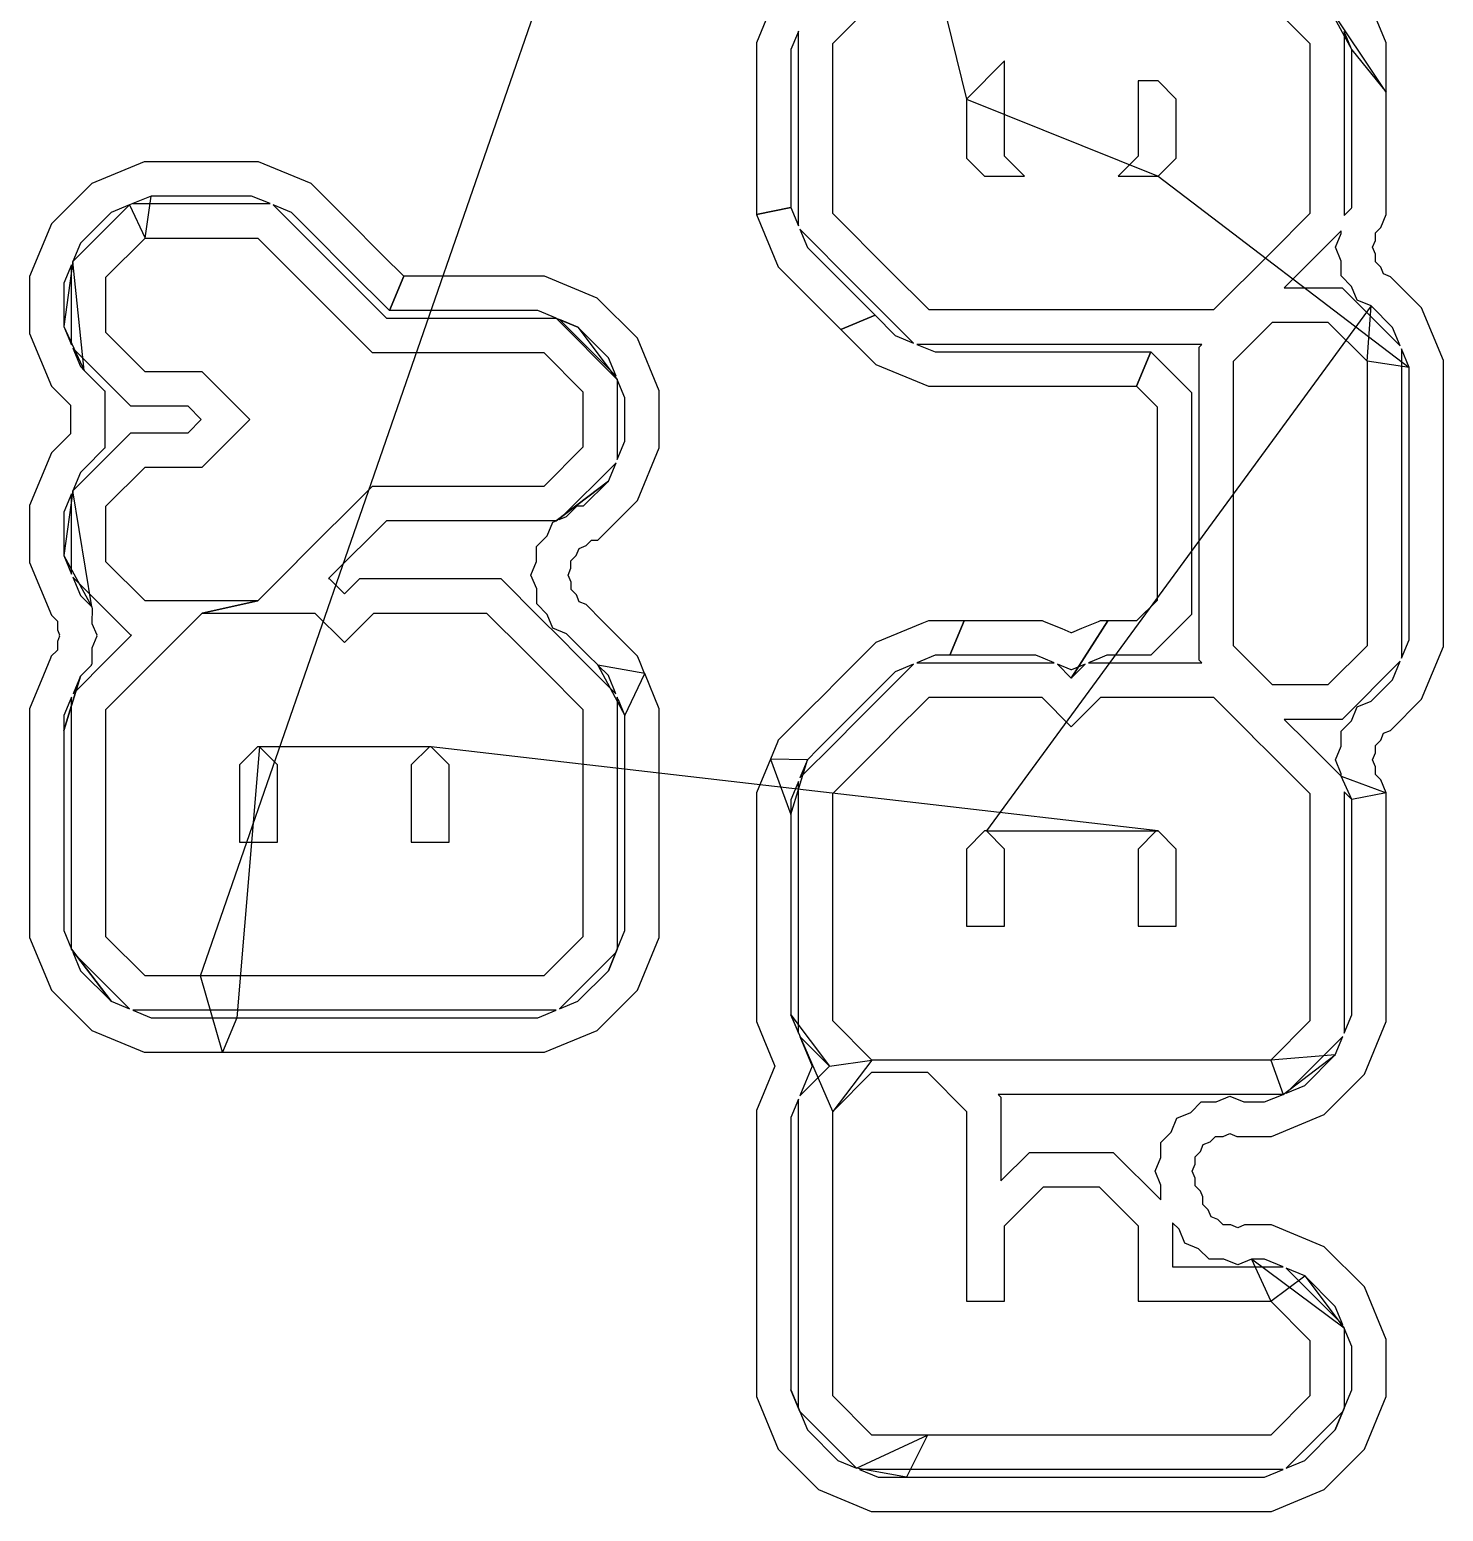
# Model space of a CAD drawing. Extents: x -122 to 0, y 0 to 97.
# Drawn here: x -13.82 to -7.65, y 51.55 to 58.02 of the extents above; entities that cross this region are included whole.
import ezdxf

# ---------------------------------------------------------------- set-up
doc = ezdxf.new("R2010")
doc.units = 0
doc.layers.add('milling', color=1, linetype='CONTINUOUS')
doc.layers.add('rapid_move', color=62, linetype='CONTINUOUS')

msp = doc.modelspace()

# ---------------------------------------------------------------- linework, layer by layer
at = {"layer": 'milling'}
for p, q in [((-10.552, 58.1938), (-10.6467, 57.9651)), ((-7.8963, 57.749), (-8.1657, 58.154)), ((-8.1657, 58.154), (-8.0463, 57.9352)), ((-10.3135, 57.9618), (-10.1425, 58.1328)), ((-8.4006, 58.1328), (-8.2296, 57.9618)), ((-7.8963, 57.9652), (-7.9572, 58.1121)), ((-10.6467, 57.9651), (-10.6467, 57.4323)), ((-10.4682, 58.0041), (-10.4967, 57.9354)), ((-10.4681, 58.0041), (-10.4682, 58.0041)), ((-10.4635, 58.0155), (-10.4681, 58.0041)), ((-10.4635, 57.5239), (-10.4635, 58.0155)), ((-10.3135, 57.4618), (-10.3135, 57.9618)), ((-8.2296, 57.9618), (-8.2296, 57.9617)), ((-8.2296, 57.9617), (-8.2296, 57.7197)), ((-8.0725, 57.9976), (-8.0796, 58.0151)), ((-8.0796, 58.0151), (-8.0796, 57.6575)), ((-8.0721, 57.9975), (-8.0725, 57.9976)), ((-8.0463, 57.9352), (-8.0721, 57.9975)), ((-7.8963, 57.749), (-7.8963, 57.9652)), ((-10.4967, 57.9354), (-10.4967, 57.3702)), ((-8.0463, 57.8111), (-8.0463, 57.9352)), ((-8.0463, 57.9352), (-7.8963, 57.749)), ((-9.5636, 57.8858), (-9.7294, 57.7198)), ((-9.5636, 57.4697), (-9.5636, 57.8858)), ((-8.8925, 57.7987), (-8.9795, 57.7987)), ((-8.9795, 57.7987), (-8.9795, 57.4697)), ((-8.8137, 57.7198), (-8.8925, 57.7987)), ((-8.0463, 57.2461), (-8.0463, 57.8111)), ((-8.0463, 57.8111), (-8.0463, 57.8111)), ((-9.7294, 57.7198), (-9.7294, 57.4618)), ((-8.8137, 57.4618), (-8.8137, 57.7198)), ((-8.2296, 57.7197), (-8.2296, 57.2197)), ((-7.8963, 57.2162), (-7.8963, 57.749)), ((-8.0796, 57.6575), (-8.0796, 57.2113)), ((-10.4635, 57.1659), (-10.4635, 57.5239)), ((-13.3208, 57.4462), (-13.5506, 57.3511)), ((-12.8221, 57.4462), (-13.3208, 57.4462)), ((-12.5923, 57.3511), (-12.8221, 57.4462)), ((-10.3135, 57.2197), (-10.3135, 57.4618)), ((-9.7294, 57.4618), (-9.6505, 57.3829)), ((-9.4767, 57.3829), (-9.5636, 57.4697)), ((-8.9795, 57.4697), (-9.0664, 57.3829)), ((-8.8926, 57.3829), (-8.8137, 57.4618)), ((-10.6467, 57.4323), (-10.6467, 57.2163)), ((-9.6505, 57.3829), (-9.4767, 57.3829)), ((-9.0664, 57.3829), (-8.8926, 57.3829)), ((-13.5506, 57.3511), (-13.7266, 57.1751)), ((-12.4396, 57.1983), (-12.5923, 57.3511)), ((-10.4967, 57.3702), (-10.4967, 57.2462)), ((-13.6326, 57.0099), (-13.3854, 57.2571)), ((-13.3854, 57.2571), (-13.4657, 57.2238)), ((-13.2909, 57.2962), (-13.3854, 57.2571)), ((-13.3854, 57.2571), (-13.3175, 57.113)), ((-13.2909, 57.2962), (-13.3713, 57.263)), ((-13.3713, 57.263), (-12.7716, 57.263)), ((-13.3175, 57.113), (-13.2909, 57.2962)), ((-12.852, 57.2962), (-13.2909, 57.2962)), ((-12.7716, 57.263), (-12.852, 57.2962)), ((-12.6772, 57.2238), (-12.7577, 57.2572)), ((-12.7577, 57.2572), (-12.5045, 57.0041)), ((-10.6467, 57.2163), (-10.4967, 57.2462)), ((-10.4967, 57.2462), (-10.6467, 57.2163)), ((-10.4967, 57.2462), (-10.4635, 57.1659)), ((-8.0472, 57.2437), (-8.0463, 57.2461)), ((-13.4657, 57.2238), (-13.5993, 57.0902)), ((-12.5896, 57.1362), (-12.6772, 57.2238)), ((-12.2767, 57.0354), (-12.4396, 57.1983)), ((-10.6467, 57.2163), (-10.6467, 57.2163)), ((-10.6467, 57.2163), (-10.5516, 56.9865)), ((-10.0636, 56.9698), (-10.3135, 57.2197)), ((-8.2296, 57.2197), (-8.4006, 57.0487)), ((-8.0796, 57.2113), (-8.0472, 57.2437)), ((-7.92, 57.1588), (-7.8963, 57.2162)), ((-13.7266, 57.1751), (-13.8217, 56.9453)), ((-12.4267, 56.9733), (-12.5896, 57.1362)), ((-10.2136, 56.9077), (-10.4576, 57.1518)), ((-10.4576, 57.1518), (-10.4243, 57.0714)), ((-8.0933, 57.144), (-8.3385, 56.8987)), ((-8.1182, 57.0727), (-8.0933, 57.1327)), ((-8.0933, 57.1327), (-8.0933, 57.144)), ((-7.9433, 57.1356), (-7.92, 57.1588)), ((-7.9433, 57.1027), (-7.9433, 57.1356)), ((-13.5993, 57.0902), (-13.6326, 57.0099)), ((-13.5993, 57.0902), (-13.5993, 57.0902)), ((-13.4885, 56.942), (-13.3175, 57.113)), ((-13.3175, 57.113), (-12.8255, 57.113)), ((-12.8255, 57.113), (-12.6545, 56.942)), ((-10.4243, 57.0714), (-10.1284, 56.7755)), ((-8.0933, 57.0125), (-8.1182, 57.0727)), ((-7.9558, 57.0726), (-7.9433, 57.1027)), ((-7.9433, 57.0423), (-7.9558, 57.0726)), ((-13.6326, 57.0099), (-13.6717, 56.7264)), ((-13.6385, 56.9958), (-13.6717, 56.9154)), ((-13.6385, 56.646), (-13.6385, 56.9958)), ((-13.5829, 56.5352), (-13.6326, 57.0099)), ((-12.5045, 57.0041), (-12.2634, 56.763)), ((-12.1875, 56.9462), (-12.2767, 57.0354)), ((-8.4006, 57.0487), (-8.6505, 56.7988)), ((-8.0933, 56.9472), (-8.0933, 57.0125)), ((-7.9433, 57.0094), (-7.9433, 57.0423)), ((-7.9201, 56.9863), (-7.9433, 57.0094)), ((-13.8217, 56.9453), (-13.8217, 56.6965)), ((-13.4885, 56.6999), (-13.4885, 56.942)), ((-12.6545, 56.942), (-12.3255, 56.613)), ((-12.2496, 56.7962), (-12.4267, 56.9733)), ((-12.1875, 56.9462), (-12.2496, 56.7962)), ((-12.2496, 56.7962), (-12.1875, 56.9462)), ((-11.5722, 56.9462), (-12.1875, 56.9462)), ((-11.3424, 56.8511), (-11.5722, 56.9462)), ((-10.5516, 56.9865), (-10.2784, 56.7134)), ((-9.8926, 56.7988), (-10.0636, 56.9698)), ((-8.0472, 56.9012), (-8.0933, 56.9472)), ((-7.9076, 56.956), (-7.9201, 56.9863)), ((-7.8773, 56.9435), (-7.9076, 56.956)), ((-7.7415, 56.8079), (-7.8773, 56.9435)), ((-13.6717, 56.9154), (-13.6717, 56.7264)), ((-9.9604, 56.6546), (-10.2136, 56.9077)), ((-8.3385, 56.8987), (-8.3416, 56.8957)), ((-8.3416, 56.8957), (-8.0886, 56.8957)), ((-8.0886, 56.8957), (-7.8354, 56.6424)), ((-8.0224, 56.8412), (-8.0472, 56.9012)), ((-11.6021, 56.7962), (-12.2496, 56.7962)), ((-11.5217, 56.763), (-11.6021, 56.7962)), ((-11.1664, 56.6751), (-11.3424, 56.8511)), ((-8.8926, 56.7988), (-9.8926, 56.7988)), ((-8.6505, 56.7988), (-8.8926, 56.7988)), ((-7.9622, 56.8163), (-8.0224, 56.8412)), ((-7.9797, 56.5747), (-7.9622, 56.8163)), ((-7.8688, 56.7229), (-7.9622, 56.8163)), ((-7.9622, 56.8163), (-7.9622, 56.8163)), ((-7.6464, 56.578), (-7.7415, 56.8079)), ((-12.2634, 56.763), (-11.5217, 56.763)), ((-11.5217, 56.763), (-11.4273, 56.7238)), ((-11.2546, 56.496), (-11.5217, 56.763)), ((-11.4273, 56.7238), (-11.5078, 56.7572)), ((-11.5078, 56.7572), (-11.2603, 56.5098)), ((-10.2784, 56.7134), (-10.1284, 56.7755)), ((-10.1284, 56.7755), (-10.2784, 56.7134)), ((-10.1284, 56.7755), (-10.0408, 56.6879)), ((-8.5638, 56.5747), (-8.3928, 56.7457)), ((-8.3928, 56.7457), (-8.1507, 56.7457)), ((-8.1507, 56.7457), (-7.9797, 56.5747)), ((-13.8217, 56.6965), (-13.7267, 56.4669)), ((-13.6717, 56.7264), (-13.6385, 56.646)), ((-13.6717, 56.7264), (-13.5829, 56.5352)), ((-13.3175, 56.5289), (-13.4885, 56.6999)), ((-11.2937, 56.5902), (-11.4273, 56.7238)), ((-11.4273, 56.7238), (-11.2546, 56.496)), ((-11.0713, 56.4453), (-11.1664, 56.6751)), ((-10.2784, 56.7134), (-10.1257, 56.5606)), ((-10.0408, 56.6879), (-9.9604, 56.6546)), ((-7.8354, 56.6424), (-7.8688, 56.7229)), ((-13.3796, 56.3789), (-13.6327, 56.6321)), ((-13.6327, 56.6321), (-13.5995, 56.5519)), ((-12.3255, 56.613), (-11.5756, 56.613)), ((-11.5756, 56.613), (-11.4046, 56.442)), ((-8.9547, 56.6488), (-9.9466, 56.6488)), ((-9.9466, 56.6488), (-9.866, 56.6155)), ((-9.866, 56.6155), (-8.9241, 56.6155)), ((-8.9862, 56.4655), (-8.9241, 56.6155)), ((-8.9241, 56.6155), (-8.9862, 56.4655)), ((-8.7017, 56.6488), (-8.9547, 56.6488)), ((-8.9241, 56.6155), (-8.747, 56.4384)), ((-8.7138, 56.6368), (-8.7017, 56.6488)), ((-8.7138, 55.2706), (-8.7138, 56.6368)), ((-7.7964, 56.5481), (-7.8297, 56.6287)), ((-7.8297, 56.6287), (-7.8297, 55.2786)), ((-13.5995, 56.5519), (-13.5829, 56.5352)), ((-13.5829, 56.5352), (-13.4939, 56.4465)), ((-13.5829, 56.5352), (-13.5829, 56.5352)), ((-11.2603, 56.5098), (-11.2937, 56.5902)), ((-10.1257, 56.5606), (-9.8959, 56.4655)), ((-8.5638, 55.3327), (-8.5638, 56.5747)), ((-7.7964, 56.5481), (-7.9797, 56.5747)), ((-7.9797, 56.5747), (-7.9797, 55.3327)), ((-7.9797, 56.5747), (-7.9797, 56.5747)), ((-7.7964, 55.3592), (-7.7964, 56.5481)), ((-7.6464, 55.3293), (-7.6464, 56.578)), ((-13.0676, 56.5289), (-13.3175, 56.5289)), ((-12.8596, 56.3209), (-13.0676, 56.5289)), ((-11.2546, 56.496), (-11.2546, 56.1458)), ((-11.2213, 56.4154), (-11.2546, 56.496)), ((-13.7267, 56.4669), (-13.6461, 56.3863)), ((-13.4939, 56.4465), (-13.4939, 56.4462)), ((-13.4939, 56.4462), (-13.4937, 56.446)), ((-13.4937, 56.446), (-13.4938, 56.3216)), ((-11.4046, 56.442), (-11.4046, 56.1999)), ((-11.2213, 56.2264), (-11.2213, 56.4154)), ((-11.2213, 56.4154), (-11.2213, 56.4154)), ((-11.0713, 56.1965), (-11.0713, 56.4453)), ((-9.8959, 56.4655), (-8.9862, 56.4655)), ((-8.9862, 56.4655), (-8.897, 56.3763)), ((-8.747, 56.4384), (-8.747, 56.1879)), ((-13.6461, 56.3863), (-13.6439, 56.3842)), ((-13.6439, 56.3842), (-13.6437, 56.384)), ((-13.6437, 56.384), (-13.6438, 56.3213)), ((-13.1297, 56.3789), (-13.3796, 56.3789)), ((-13.0717, 56.321), (-13.1297, 56.3789)), ((-8.897, 56.3763), (-8.897, 56.25)), ((-13.6438, 56.3213), (-13.6437, 56.2579)), ((-13.4938, 56.3216), (-13.4937, 56.1959)), ((-13.1296, 56.2631), (-13.0717, 56.321)), ((-13.0675, 56.1131), (-12.8596, 56.3209)), ((-13.6437, 56.2579), (-13.7267, 56.175)), ((-13.6326, 56.01), (-13.3796, 56.2631)), ((-13.3796, 56.2631), (-13.1296, 56.2631)), ((-11.2546, 56.1458), (-11.2213, 56.2264)), ((-8.897, 56.25), (-8.897, 55.531)), ((-13.7267, 56.175), (-13.8217, 55.9454)), ((-13.4939, 56.1954), (-13.582, 56.1075)), ((-13.4937, 56.1959), (-13.4939, 56.1957)), ((-13.4939, 56.1957), (-13.4939, 56.1954)), ((-11.4046, 56.1999), (-11.5756, 56.0289)), ((-11.1664, 55.9667), (-11.0713, 56.1965)), ((-8.747, 56.1879), (-8.747, 55.4689)), ((-13.5995, 56.09), (-13.6326, 56.01)), ((-13.582, 56.1075), (-13.5995, 56.09)), ((-13.4885, 55.9421), (-13.3175, 56.1131)), ((-13.3175, 56.1131), (-13.0675, 56.1131)), ((-11.2603, 56.1322), (-11.508, 55.8845)), ((-11.2937, 56.0516), (-11.2603, 56.1322)), ((-12.3256, 56.0289), (-12.6545, 55.7001)), ((-11.5756, 56.0289), (-12.3256, 56.0289)), ((-11.5213, 55.8789), (-11.2937, 56.0516)), ((-11.2937, 56.0516), (-11.5213, 55.8789)), ((-11.4017, 55.9436), (-11.2937, 56.0516)), ((-13.6326, 56.01), (-13.6717, 55.7265)), ((-13.6385, 55.9959), (-13.6717, 55.9155)), ((-13.6385, 55.6461), (-13.6385, 55.9959)), ((-13.5502, 55.5026), (-13.6326, 56.01)), ((-11.3394, 55.7938), (-11.1664, 55.9667)), ((-13.8217, 55.9454), (-13.8217, 55.6966)), ((-13.6717, 55.9155), (-13.6717, 55.7265)), ((-13.4885, 55.7), (-13.4885, 55.9421)), ((-11.508, 55.8845), (-11.4763, 55.8976)), ((-11.4763, 55.8976), (-11.4307, 55.9435)), ((-11.4307, 55.9435), (-11.4017, 55.9436)), ((-12.2635, 55.8789), (-12.5045, 55.638)), ((-11.5213, 55.8789), (-12.2635, 55.8789)), ((-11.561, 55.8124), (-11.536, 55.8729)), ((-11.536, 55.8729), (-11.5213, 55.8789)), ((-11.6073, 55.7659), (-11.561, 55.8124)), ((-11.6071, 55.7011), (-11.6073, 55.7659)), ((-11.4338, 55.7276), (-11.4212, 55.7581)), ((-11.4212, 55.7581), (-11.3911, 55.7705)), ((-11.3911, 55.7705), (-11.3681, 55.7937)), ((-11.3681, 55.7937), (-11.3394, 55.7938)), ((-13.8217, 55.6966), (-13.7266, 55.4669)), ((-13.6717, 55.7265), (-13.6385, 55.6461)), ((-13.6717, 55.7265), (-13.5502, 55.5026)), ((-13.3175, 55.529), (-13.4885, 55.7)), ((-12.6545, 55.7), (-12.8255, 55.529)), ((-12.6545, 55.7001), (-12.6545, 55.7)), ((-11.6318, 55.6414), (-11.6071, 55.7011)), ((-11.4571, 55.7042), (-11.4338, 55.7276)), ((-11.457, 55.6715), (-11.4571, 55.7042)), ((-13.3796, 55.379), (-13.6327, 55.6322)), ((-13.6327, 55.6322), (-13.5994, 55.5517)), ((-12.5045, 55.6379), (-12.5166, 55.6259)), ((-12.5045, 55.638), (-12.5045, 55.6379)), ((-11.6067, 55.5809), (-11.6318, 55.6414)), ((-11.4694, 55.6415), (-11.457, 55.6715)), ((-11.4568, 55.6111), (-11.4694, 55.6415)), ((-12.5166, 55.6259), (-12.5134, 55.6259)), ((-12.5134, 55.6259), (-12.4466, 55.559)), ((-12.4466, 55.559), (-12.3797, 55.6259)), ((-12.3797, 55.6259), (-12.1296, 55.6259)), ((-12.1296, 55.6259), (-11.7633, 55.6259)), ((-11.7633, 55.6259), (-11.5913, 55.4537)), ((-11.6065, 55.5154), (-11.6067, 55.5809)), ((-11.4567, 55.578), (-11.4568, 55.6111)), ((-11.4394, 55.5608), (-11.4567, 55.578)), ((-13.5994, 55.5517), (-13.5502, 55.5026)), ((-13.5502, 55.5026), (-13.5502, 55.4996)), ((-13.5502, 55.5026), (-13.5502, 55.5026)), ((-13.5502, 55.4996), (-13.5482, 55.4976)), ((-13.0676, 55.529), (-13.3175, 55.529)), ((-13.0676, 55.4759), (-12.8255, 55.529)), ((-12.8256, 55.529), (-13.0676, 55.529)), ((-12.8255, 55.529), (-13.0676, 55.4759)), ((-12.8255, 55.529), (-12.8256, 55.529)), ((-11.5606, 55.4699), (-11.6065, 55.5154)), ((-11.4335, 55.555), (-11.4394, 55.5608)), ((-11.4211, 55.5249), (-11.4335, 55.555)), ((-11.3911, 55.5125), (-11.4211, 55.5249)), ((-11.3193, 55.4407), (-11.3911, 55.5125)), ((-8.897, 55.531), (-8.9862, 55.4418)), ((-13.7266, 55.4669), (-13.7002, 55.4405)), ((-13.7002, 55.4405), (-13.7002, 55.439)), ((-13.7002, 55.439), (-13.6992, 55.438)), ((-13.6992, 55.438), (-13.6998, 55.4021)), ((-13.5482, 55.4976), (-13.5493, 55.4308)), ((-13.2386, 55.3049), (-13.0676, 55.4759)), ((-13.0676, 55.4759), (-12.8176, 55.4759)), ((-12.8176, 55.4759), (-12.5755, 55.4759)), ((-12.5755, 55.4759), (-12.4466, 55.3469)), ((-12.4466, 55.3469), (-12.3176, 55.4759)), ((-12.3176, 55.4759), (-12.0675, 55.4759)), ((-12.0675, 55.4759), (-11.8255, 55.4759)), ((-11.8255, 55.4759), (-11.8225, 55.4728)), ((-11.8225, 55.4728), (-11.6545, 55.3049)), ((-11.5913, 55.4537), (-11.5045, 55.367)), ((-11.5359, 55.4101), (-11.5606, 55.4699)), ((-11.3192, 55.4407), (-11.3193, 55.4407)), ((-11.1897, 55.3112), (-11.3192, 55.4407)), ((-9.8961, 55.4418), (-9.9247, 55.43)), ((-9.7394, 55.4418), (-9.8961, 55.4418)), ((-9.7394, 55.4418), (-9.8015, 55.2918)), ((-9.8015, 55.2918), (-9.7394, 55.4418)), ((-9.397, 55.4418), (-9.7394, 55.4418)), ((-9.3881, 55.4381), (-9.397, 55.4418)), ((-9.3881, 55.438), (-9.3881, 55.4381)), ((-9.3118, 55.4065), (-9.3881, 55.438)), ((-9.1125, 55.4418), (-9.2716, 55.1917)), ((-9.2716, 55.1917), (-9.1125, 55.4418)), ((-9.155, 55.438), (-9.2277, 55.408)), ((-9.146, 55.4418), (-9.155, 55.4381)), ((-9.155, 55.4381), (-9.155, 55.438)), ((-9.1125, 55.4418), (-9.146, 55.4418)), ((-8.9862, 55.4418), (-9.1125, 55.4418)), ((-8.747, 55.4689), (-8.9241, 55.2918)), ((-13.6909, 55.3745), (-13.7002, 55.3519)), ((-13.6998, 55.4021), (-13.6908, 55.3805)), ((-13.6908, 55.3805), (-13.6921, 55.3774)), ((-13.6921, 55.3774), (-13.6909, 55.3745)), ((-13.5285, 55.3748), (-13.5502, 55.3221)), ((-13.5493, 55.4308), (-13.5284, 55.3805)), ((-13.5284, 55.3805), (-13.5297, 55.3775)), ((-13.5297, 55.3775), (-13.5285, 55.3748)), ((-13.3886, 55.367), (-13.3765, 55.379)), ((-13.3765, 55.379), (-13.3796, 55.379)), ((-11.476, 55.3853), (-11.5359, 55.4101)), ((-11.3814, 55.2907), (-11.476, 55.3853)), ((-9.9247, 55.4298), (-10.1257, 55.3467)), ((-9.9247, 55.43), (-9.9247, 55.4298)), ((-9.2717, 55.3898), (-9.3118, 55.4065)), ((-9.2716, 55.3898), (-9.2717, 55.3898)), ((-9.2715, 55.3898), (-9.2716, 55.3898)), ((-9.2277, 55.408), (-9.2715, 55.3898)), ((-13.7013, 55.3117), (-13.7269, 55.287)), ((-13.7002, 55.3142), (-13.7013, 55.3132)), ((-13.7013, 55.3132), (-13.7013, 55.3117)), ((-13.7002, 55.3519), (-13.7002, 55.3142)), ((-13.5502, 55.3221), (-13.5502, 55.3219)), ((-13.5502, 55.3219), (-13.5501, 55.3216)), ((-13.5501, 55.3216), (-13.5502, 55.3214)), ((-13.5502, 55.3214), (-13.5502, 55.2521)), ((-13.4713, 55.2841), (-13.3886, 55.3669)), ((-13.3886, 55.3669), (-13.3886, 55.367)), ((-11.5045, 55.367), (-11.5045, 55.3669)), ((-11.5045, 55.3669), (-11.4267, 55.289)), ((-11.1897, 55.311), (-11.1897, 55.3112)), ((-11.1665, 55.2878), (-11.1897, 55.311)), ((-10.1257, 55.3467), (-10.2784, 55.1939)), ((-8.3928, 55.1617), (-8.5638, 55.3327)), ((-7.9797, 55.3327), (-8.1507, 55.1617)), ((-7.8297, 55.2786), (-7.7964, 55.3592)), ((-7.7415, 55.0995), (-7.6464, 55.3293)), ((-13.7303, 55.2787), (-13.7605, 55.2053)), ((-13.7269, 55.287), (-13.7303, 55.2787)), ((-13.6321, 55.1233), (-13.4713, 55.2841)), ((-13.5523, 55.2471), (-13.6001, 55.2009)), ((-13.5502, 55.2521), (-13.5523, 55.2501)), ((-13.5523, 55.2501), (-13.5523, 55.2471)), ((-13.3174, 55.2259), (-13.2386, 55.3048)), ((-13.2386, 55.3048), (-13.2386, 55.3049)), ((-11.6545, 55.3049), (-11.6545, 55.3048)), ((-11.6545, 55.3048), (-11.5757, 55.2259)), ((-11.4267, 55.289), (-11.2609, 55.1232)), ((-11.3813, 55.2907), (-11.3814, 55.2907)), ((-11.3397, 55.2491), (-11.3813, 55.2907)), ((-11.3397, 55.2489), (-11.3397, 55.2491)), ((-11.135, 55.212), (-11.3397, 55.2489)), ((-11.2937, 55.203), (-11.3397, 55.2489)), ((-11.3397, 55.2489), (-11.2213, 55.0283)), ((-11.1581, 55.2677), (-11.1665, 55.2878)), ((-11.1353, 55.2121), (-11.1581, 55.2677)), ((-10.1219, 55.0914), (-9.9607, 55.2526)), ((-9.9607, 55.2526), (-10.041, 55.2193)), ((-9.9287, 55.2659), (-9.9463, 55.2586)), ((-9.9463, 55.2586), (-9.7047, 55.2586)), ((-9.866, 55.2918), (-9.9287, 55.2659)), ((-9.8015, 55.2918), (-9.866, 55.2918)), ((-9.427, 55.2918), (-9.8015, 55.2918)), ((-9.7047, 55.2586), (-9.3468, 55.2586)), ((-9.3941, 55.2782), (-9.427, 55.2918)), ((-9.3468, 55.2586), (-9.3941, 55.2782)), ((-9.2718, 55.2274), (-9.3325, 55.2527)), ((-9.3325, 55.2527), (-9.2716, 55.1917)), ((-9.2716, 55.1917), (-9.2105, 55.2527)), ((-9.2105, 55.2527), (-9.2714, 55.2274)), ((-9.1469, 55.2791), (-9.1963, 55.2586)), ((-9.1963, 55.2586), (-8.9546, 55.2586)), ((-9.116, 55.2918), (-9.1469, 55.2791)), ((-8.9241, 55.2918), (-9.116, 55.2918)), ((-8.9546, 55.2586), (-8.7017, 55.2586)), ((-8.7017, 55.2586), (-8.7138, 55.2706)), ((-7.8354, 55.265), (-8.0886, 55.0117)), ((-7.8688, 55.1844), (-7.8354, 55.265)), ((-7.8354, 55.265), (-7.8354, 55.265)), ((-13.7608, 55.2052), (-13.8217, 55.0583)), ((-13.7605, 55.2053), (-13.7608, 55.2052)), ((-13.6001, 55.2009), (-13.6717, 54.9631)), ((-13.6717, 54.9631), (-13.6001, 55.2009)), ((-13.6001, 55.2009), (-13.6321, 55.1233)), ((-13.4885, 55.0549), (-13.3175, 55.2259)), ((-13.3175, 55.2259), (-13.3174, 55.2259)), ((-11.5757, 55.2259), (-11.5756, 55.2259)), ((-11.5756, 55.2259), (-11.4046, 55.0549)), ((-11.292, 55.1988), (-11.2937, 55.203)), ((-11.2609, 55.1232), (-11.292, 55.1988)), ((-11.2213, 55.0283), (-11.135, 55.212)), ((-11.135, 55.212), (-11.1353, 55.2121)), ((-11.0713, 55.0583), (-11.135, 55.212)), ((-10.2784, 55.1937), (-10.3676, 55.1045)), ((-10.2784, 55.1939), (-10.2784, 55.1937)), ((-10.041, 55.2193), (-10.1284, 55.1318)), ((-9.2716, 55.2275), (-9.2718, 55.2274)), ((-9.2714, 55.2274), (-9.2716, 55.2275)), ((-7.9622, 55.0909), (-7.8688, 55.1844)), ((-10.1284, 55.1316), (-10.3055, 54.9545)), ((-10.1284, 55.1318), (-10.1284, 55.1318)), ((-10.1284, 55.1318), (-10.1284, 55.1316)), ((-8.1507, 55.1617), (-8.3928, 55.1617)), ((-13.8217, 55.0583), (-13.8217, 55.0252)), ((-13.6459, 55.0906), (-13.6717, 55.0283)), ((-13.6455, 55.0907), (-13.6459, 55.0906)), ((-13.6385, 55.1079), (-13.6455, 55.0907)), ((-13.6385, 54.7506), (-13.6385, 55.1079)), ((-13.4885, 55.0548), (-13.4885, 55.0549)), ((-13.4885, 54.8128), (-13.4885, 55.0548)), ((-11.4046, 55.0549), (-11.4046, 54.0629)), ((-11.2504, 55.0976), (-11.2546, 55.108)), ((-11.2546, 55.108), (-11.2546, 54.0088)), ((-11.25, 55.0975), (-11.2504, 55.0976)), ((-11.2213, 55.0283), (-11.25, 55.0975)), ((-11.0713, 54.0595), (-11.0713, 55.0583)), ((-10.3988, 55.0734), (-10.5283, 54.9439)), ((-10.3987, 55.0734), (-10.3988, 55.0734)), ((-10.3676, 55.1045), (-10.3987, 55.0734)), ((-10.2136, 54.9997), (-10.1219, 55.0914)), ((-10.0636, 54.9376), (-9.8926, 55.1086)), ((-9.8926, 55.1086), (-9.6426, 55.1086)), ((-9.6426, 55.1086), (-9.4005, 55.1086)), ((-9.4005, 55.1086), (-9.2716, 54.9796)), ((-9.2716, 54.9796), (-9.1426, 55.1086)), ((-9.1426, 55.1086), (-8.8925, 55.1086)), ((-8.8925, 55.1086), (-8.6505, 55.1086)), ((-8.6505, 55.1086), (-8.6475, 55.1055)), ((-8.6475, 55.1055), (-8.4795, 54.9376)), ((-8.0472, 55.0059), (-8.0224, 55.066)), ((-8.0224, 55.066), (-7.9622, 55.0909)), ((-7.8773, 54.9637), (-7.7415, 55.0995)), ((-13.8217, 55.0252), (-13.8217, 54.7158)), ((-13.6717, 55.0283), (-13.6717, 54.9631)), ((-11.2213, 54.0894), (-11.2213, 55.0283)), ((-11.2213, 55.0283), (-11.2213, 55.0283)), ((-10.2963, 54.9168), (-10.2136, 54.9996)), ((-10.2136, 54.9996), (-10.2136, 54.9997)), ((-8.0886, 55.0117), (-8.3416, 55.0117)), ((-8.3416, 55.0117), (-8.3295, 54.9997)), ((-8.3295, 54.9997), (-8.3295, 54.9996)), ((-8.3295, 54.9996), (-8.2517, 54.9217)), ((-8.0933, 54.9599), (-8.0472, 55.0059)), ((-13.6717, 54.9631), (-13.6717, 54.6537)), ((-10.5516, 54.9205), (-10.5553, 54.9114)), ((-10.5283, 54.9437), (-10.5516, 54.9205)), ((-10.5283, 54.9439), (-10.5283, 54.9437)), ((-10.3367, 54.9234), (-10.3783, 54.8818)), ((-10.3366, 54.9234), (-10.3367, 54.9234)), ((-10.3055, 54.9545), (-10.3366, 54.9234)), ((-10.1424, 54.8586), (-10.0636, 54.9375)), ((-10.0636, 54.9375), (-10.0636, 54.9376)), ((-8.4795, 54.9376), (-8.4795, 54.9375)), ((-8.4795, 54.9375), (-8.4007, 54.8586)), ((-8.2517, 54.9217), (-8.0933, 54.7633)), ((-8.0933, 54.8947), (-8.0933, 54.9599)), ((-7.9433, 54.8978), (-7.9201, 54.921)), ((-7.9201, 54.921), (-7.9076, 54.9512)), ((-7.9076, 54.9512), (-7.8773, 54.9637)), ((-12.8256, 54.8918), (-12.9044, 54.8129)), ((-12.8176, 54.8918), (-12.8256, 54.8918)), ((-12.7386, 54.8129), (-12.8176, 54.8918)), ((-12.0755, 54.8918), (-12.1545, 54.8129)), ((-12.0675, 54.8918), (-12.0755, 54.8918)), ((-11.9887, 54.8129), (-12.0675, 54.8918)), ((-10.5553, 54.9114), (-10.5855, 54.838)), ((-10.4571, 54.756), (-10.2963, 54.9168)), ((-10.3783, 54.8816), (-10.4243, 54.8357)), ((-10.3783, 54.8818), (-10.3783, 54.8816)), ((-10.3135, 54.6876), (-10.1425, 54.8586)), ((-10.1425, 54.8586), (-10.1424, 54.8586)), ((-8.4007, 54.8586), (-8.4006, 54.8586)), ((-8.4006, 54.8586), (-8.2296, 54.6876)), ((-8.1182, 54.8345), (-8.0933, 54.8947)), ((-7.9558, 54.8346), (-7.9433, 54.8649)), ((-7.9433, 54.8649), (-7.9433, 54.8978)), ((-13.4885, 54.0629), (-13.4885, 54.8128)), ((-12.9044, 54.8129), (-12.9044, 54.476)), ((-12.7386, 54.476), (-12.7386, 54.8129)), ((-12.1545, 54.8129), (-12.1545, 54.476)), ((-11.9887, 54.476), (-11.9887, 54.8129)), ((-10.5858, 54.8379), (-10.6467, 54.691)), ((-10.5855, 54.838), (-10.5858, 54.8379)), ((-10.5855, 54.838), (-10.4967, 54.5958)), ((-10.4243, 54.8357), (-10.5855, 54.838)), ((-10.4967, 54.5958), (-10.4243, 54.8357)), ((-10.4243, 54.8357), (-10.4571, 54.756)), ((-8.0933, 54.7745), (-8.1182, 54.8345)), ((-7.9433, 54.8045), (-7.9558, 54.8346)), ((-7.9433, 54.7715), (-7.9433, 54.8045)), ((-13.6385, 54.009), (-13.6385, 54.7506)), ((-10.4709, 54.7233), (-10.4967, 54.661)), ((-10.4705, 54.7234), (-10.4709, 54.7233)), ((-10.4635, 54.7406), (-10.4705, 54.7234)), ((-10.4635, 54.3833), (-10.4635, 54.7406)), ((-8.0933, 54.7633), (-8.0933, 54.7745)), ((-8.0463, 54.6611), (-8.0933, 54.7633)), ((-8.0933, 54.7633), (-7.8963, 54.691)), ((-7.92, 54.7482), (-7.9433, 54.7715)), ((-7.8963, 54.691), (-7.92, 54.7482)), ((-13.8217, 54.7158), (-13.8217, 54.0595)), ((-10.6467, 54.691), (-10.6467, 54.6579)), ((-10.4967, 54.661), (-10.4967, 54.5958)), ((-10.3135, 54.6875), (-10.3135, 54.6876)), ((-10.3135, 54.4455), (-10.3135, 54.6875)), ((-8.2296, 54.6876), (-8.2296, 53.6956)), ((-8.0472, 54.6634), (-8.0796, 54.6958)), ((-8.0796, 54.6958), (-8.0796, 53.6415)), ((-8.0463, 54.6611), (-8.0472, 54.6634)), ((-7.8963, 54.691), (-8.0463, 54.6611)), ((-8.0463, 53.7221), (-8.0463, 54.6611)), ((-7.8963, 53.6922), (-7.8963, 54.691)), ((-13.6717, 54.6537), (-13.6717, 54.0894)), ((-10.6467, 54.6579), (-10.6467, 54.3485)), ((-10.4967, 54.5958), (-10.4967, 54.2864)), ((-12.9044, 54.476), (-12.7386, 54.476)), ((-12.1545, 54.476), (-11.9887, 54.476)), ((-9.6506, 54.5245), (-9.7294, 54.4456)), ((-9.6426, 54.5245), (-9.6506, 54.5245)), ((-9.5636, 54.4456), (-9.6426, 54.5245)), ((-8.9005, 54.5245), (-8.9795, 54.4456)), ((-8.8925, 54.5245), (-8.9005, 54.5245)), ((-8.8137, 54.4456), (-8.8925, 54.5245)), ((-10.3135, 53.6956), (-10.3135, 54.4455)), ((-9.7294, 54.4456), (-9.7294, 54.1087)), ((-9.5636, 54.1087), (-9.5636, 54.4456)), ((-8.9795, 54.4456), (-8.9795, 54.1087)), ((-8.8137, 54.1087), (-8.8137, 54.4456)), ((-10.6467, 54.3485), (-10.6467, 53.6922)), ((-10.4635, 53.6417), (-10.4635, 54.3833)), ((-10.4967, 54.2864), (-10.4967, 53.722)), ((-13.6717, 54.0894), (-13.6385, 54.009)), ((-11.2546, 54.0088), (-11.2213, 54.0894)), ((-9.7294, 54.1087), (-9.5636, 54.1087)), ((-8.9795, 54.1087), (-8.8137, 54.1087)), ((-13.8217, 54.0595), (-13.7266, 53.8297)), ((-13.3175, 53.8919), (-13.4885, 54.0629)), ((-11.4046, 54.0629), (-11.5756, 53.8919)), ((-11.1664, 53.8297), (-11.0713, 54.0595)), ((-13.6385, 54.009), (-13.4657, 53.781)), ((-13.4657, 53.781), (-13.6385, 54.009)), ((-13.3852, 53.7476), (-13.6327, 53.9951)), ((-13.6327, 53.9951), (-13.5993, 53.9146)), ((-11.2603, 53.9952), (-11.5079, 53.7476)), ((-11.2546, 54.0088), (-11.2937, 53.9146)), ((-11.2937, 53.9146), (-11.2546, 54.0088)), ((-11.2937, 53.9146), (-11.2603, 53.9952)), ((-13.5993, 53.9146), (-13.4657, 53.781)), ((-13.0754, 53.8919), (-13.3175, 53.8919)), ((-12.9785, 53.5586), (-13.0754, 53.8919)), ((-12.5676, 53.8919), (-13.0754, 53.8919)), ((-13.0754, 53.8919), (-13.0754, 53.8919)), ((-12.3255, 53.8919), (-12.5676, 53.8919)), ((-11.8177, 53.8919), (-12.3255, 53.8919)), ((-11.5756, 53.8919), (-11.8177, 53.8919)), ((-11.4273, 53.781), (-11.2937, 53.9146)), ((-13.7266, 53.8297), (-13.5506, 53.6537)), ((-11.3424, 53.6537), (-11.1664, 53.8297)), ((-13.4657, 53.781), (-13.3852, 53.7476)), ((-11.5079, 53.7476), (-11.4273, 53.781)), ((-13.0133, 53.7419), (-13.3715, 53.7419)), ((-13.3715, 53.7419), (-13.2909, 53.7086)), ((-13.2909, 53.7086), (-12.9164, 53.7086)), ((-12.6297, 53.7419), (-13.0133, 53.7419)), ((-12.9164, 53.7086), (-12.9785, 53.5586)), ((-12.9164, 53.7086), (-12.476, 53.7086)), ((-12.2634, 53.7419), (-12.6297, 53.7419)), ((-12.476, 53.7086), (-12.1665, 53.7086)), ((-11.8798, 53.7419), (-12.2634, 53.7419)), ((-12.1665, 53.7086), (-11.9766, 53.7086)), ((-11.9766, 53.7086), (-11.6021, 53.7086)), ((-11.5215, 53.7419), (-11.8798, 53.7419)), ((-11.6021, 53.7086), (-11.5215, 53.7419)), ((-10.6467, 53.6922), (-10.6146, 53.6145)), ((-10.4967, 53.722), (-10.328, 53.498)), ((-10.3135, 53.3005), (-10.4967, 53.722)), ((-10.4967, 53.722), (-10.4635, 53.6417)), ((-10.1425, 53.5246), (-10.3135, 53.6956)), ((-8.2296, 53.6956), (-8.4006, 53.5246)), ((-8.0796, 53.6415), (-8.0463, 53.7221)), ((-7.9914, 53.4624), (-7.8963, 53.6922)), ((-13.5506, 53.6537), (-13.3208, 53.5586)), ((-11.5722, 53.5586), (-11.3424, 53.6537)), ((-10.328, 53.498), (-10.4577, 53.6278)), ((-10.4577, 53.6278), (-10.4039, 53.498)), ((-8.0853, 53.6279), (-8.3329, 53.3803)), ((-8.1187, 53.5473), (-8.0853, 53.6279)), ((-10.6146, 53.6145), (-10.6145, 53.6145)), ((-10.6145, 53.6145), (-10.5691, 53.5045)), ((-13.3208, 53.5586), (-12.9785, 53.5586)), ((-12.9785, 53.5586), (-12.5381, 53.5586)), ((-12.9785, 53.5586), (-12.9785, 53.5586)), ((-12.5381, 53.5586), (-12.2286, 53.5586)), ((-12.2286, 53.5586), (-11.9145, 53.5586)), ((-11.9145, 53.5586), (-11.5722, 53.5586)), ((-10.5663, 53.498), (-10.6145, 53.3813)), ((-10.5691, 53.5045), (-10.5663, 53.498)), ((-10.4576, 53.3684), (-10.328, 53.498)), ((-10.4039, 53.4978), (-10.4329, 53.428)), ((-10.4039, 53.498), (-10.404, 53.4979)), ((-10.404, 53.4979), (-10.4039, 53.4978)), ((-10.328, 53.498), (-10.1425, 53.5246)), ((-10.1425, 53.5246), (-10.3135, 53.3005)), ((-9.9004, 53.5246), (-10.1425, 53.5246)), ((-9.3926, 53.5246), (-9.9004, 53.5246)), ((-9.9004, 53.5246), (-9.9004, 53.5246)), ((-9.1505, 53.5246), (-9.3926, 53.5246)), ((-8.6427, 53.5246), (-9.1505, 53.5246)), ((-8.4006, 53.5246), (-8.6427, 53.5246)), ((-8.1187, 53.5473), (-8.4006, 53.5246)), ((-8.4006, 53.5246), (-8.3465, 53.3746)), ((-8.3465, 53.3746), (-8.1187, 53.5473)), ((-8.2523, 53.4137), (-8.1187, 53.5473)), ((-8.1187, 53.5473), (-8.1187, 53.5473)), ((-10.3135, 53.3005), (-10.1425, 53.4715)), ((-10.1425, 53.4715), (-9.9004, 53.4715)), ((-9.9004, 53.4715), (-9.7294, 53.3005)), ((-8.1674, 53.2864), (-7.9914, 53.4624)), ((-10.6147, 53.3813), (-10.6467, 53.3039)), ((-10.6145, 53.3813), (-10.6147, 53.3813)), ((-10.4329, 53.428), (-10.4576, 53.3684)), ((-9.4547, 53.3746), (-9.5915, 53.3746)), ((-9.5915, 53.3746), (-9.5794, 53.3626)), ((-9.0884, 53.3746), (-9.4547, 53.3746)), ((-8.7048, 53.3746), (-9.0884, 53.3746)), ((-8.3465, 53.3746), (-8.7048, 53.3746)), ((-8.6389, 53.3413), (-8.5789, 53.3662)), ((-8.5789, 53.3662), (-8.5187, 53.3413)), ((-8.4271, 53.3413), (-8.3465, 53.3746)), ((-8.3329, 53.3803), (-8.2523, 53.4137)), ((-10.6467, 53.3039), (-10.6467, 52.0551)), ((-10.4635, 53.3542), (-10.4967, 53.2738)), ((-10.4635, 52.0046), (-10.4635, 53.3542)), ((-10.3135, 52.0585), (-10.3135, 53.3005)), ((-9.7294, 53.3005), (-9.7294, 52.4716)), ((-9.5794, 53.3626), (-9.5794, 52.9967)), ((-8.75, 53.2952), (-8.704, 53.3413)), ((-8.704, 53.3413), (-8.6389, 53.3413)), ((-8.5187, 53.3413), (-8.4271, 53.3413)), ((-10.4967, 53.2738), (-10.4967, 52.085)), ((-8.835, 53.2102), (-8.8102, 53.2703)), ((-8.8102, 53.2703), (-8.75, 53.2952)), ((-8.3972, 53.1913), (-8.1674, 53.2864)), ((-8.8811, 53.1642), (-8.835, 53.2102)), ((-8.6651, 53.168), (-8.6419, 53.1913)), ((-8.6419, 53.1913), (-8.6089, 53.1913)), ((-8.6089, 53.1913), (-8.5788, 53.2038)), ((-8.5788, 53.2038), (-8.5485, 53.1913)), ((-8.5485, 53.1913), (-8.3972, 53.1913)), ((-9.5794, 52.9967), (-9.4547, 53.1215)), ((-9.4547, 53.1215), (-9.0884, 53.1215)), ((-9.0884, 53.1215), (-8.8811, 52.9141)), ((-8.8811, 53.099), (-8.8811, 53.1642)), ((-8.7311, 53.1021), (-8.7079, 53.1253)), ((-8.7079, 53.1253), (-8.6954, 53.1555)), ((-8.6954, 53.1555), (-8.6651, 53.168)), ((-8.906, 53.0388), (-8.8811, 53.099)), ((-8.7436, 53.0389), (-8.7311, 53.0692)), ((-8.7311, 53.0692), (-8.7311, 53.1021)), ((-8.8811, 52.9788), (-8.906, 53.0388)), ((-8.8811, 52.9141), (-8.8811, 52.9788)), ((-8.7311, 53.0088), (-8.7436, 53.0389)), ((-8.7311, 52.9758), (-8.7311, 53.0088)), ((-9.5636, 52.8005), (-9.3926, 52.9715)), ((-9.3926, 52.9715), (-9.1505, 52.9715)), ((-9.1505, 52.9715), (-8.9795, 52.8005)), ((-8.7078, 52.9525), (-8.7311, 52.9758)), ((-8.6972, 52.927), (-8.7078, 52.9525)), ((-8.6972, 52.894), (-8.6972, 52.927)), ((-8.6739, 52.8708), (-8.6972, 52.894)), ((-8.6614, 52.8405), (-8.6739, 52.8708)), ((-9.5636, 52.4716), (-9.5636, 52.8005)), ((-8.9795, 52.8005), (-8.9795, 52.4716)), ((-8.8011, 52.7859), (-8.8295, 52.8143)), ((-8.8295, 52.8143), (-8.8295, 52.6216)), ((-8.7762, 52.7257), (-8.8011, 52.7859)), ((-8.6312, 52.828), (-8.6614, 52.8405)), ((-8.608, 52.8048), (-8.6312, 52.828)), ((-8.5751, 52.8048), (-8.608, 52.8048)), ((-8.5448, 52.7923), (-8.5751, 52.8048)), ((-8.5147, 52.8048), (-8.5448, 52.7923)), ((-8.3972, 52.8048), (-8.5147, 52.8048)), ((-8.1674, 52.7097), (-8.3972, 52.8048)), ((-8.7161, 52.7009), (-8.7762, 52.7257)), ((-8.6701, 52.6548), (-8.7161, 52.7009)), ((-8.6049, 52.6548), (-8.6701, 52.6548)), ((-8.5447, 52.6299), (-8.6049, 52.6548)), ((-8.4847, 52.6548), (-8.5447, 52.6299)), ((-8.0796, 52.3546), (-8.4847, 52.6548)), ((-8.4271, 52.6548), (-8.4847, 52.6548)), ((-8.4847, 52.6548), (-8.4006, 52.4716)), ((-8.3467, 52.6216), (-8.4271, 52.6548)), ((-7.9914, 52.5337), (-8.1674, 52.7097)), ((-8.8295, 52.6216), (-8.3467, 52.6216)), ((-8.2523, 52.5824), (-8.3328, 52.6158)), ((-8.3328, 52.6158), (-8.0853, 52.3683)), ((-8.4006, 52.4716), (-8.2523, 52.5824)), ((-8.1187, 52.4488), (-8.2523, 52.5824)), ((-8.2523, 52.5824), (-8.2523, 52.5824)), ((-8.2523, 52.5824), (-8.0796, 52.3546)), ((-7.8963, 52.3039), (-7.9914, 52.5337)), ((-9.7294, 52.4716), (-9.5636, 52.4716)), ((-8.9795, 52.4716), (-8.4006, 52.4716)), ((-8.4006, 52.4716), (-8.4006, 52.4716)), ((-8.4006, 52.4716), (-8.2296, 52.3006)), ((-8.0853, 52.3683), (-8.1187, 52.4488)), ((-8.0796, 52.3546), (-8.0796, 52.0044)), ((-8.0463, 52.274), (-8.0796, 52.3546)), ((-8.2296, 52.3006), (-8.2296, 52.0585)), ((-8.0463, 52.085), (-8.0463, 52.274)), ((-8.0463, 52.274), (-8.0463, 52.274)), ((-7.8963, 52.0551), (-7.8963, 52.3039)), ((-10.4577, 51.9907), (-10.4967, 52.085)), ((-10.4967, 52.085), (-10.4635, 52.0046)), ((-10.4967, 52.085), (-10.4577, 51.9907)), ((-8.0796, 52.0044), (-8.0463, 52.085)), ((-10.6467, 52.0551), (-10.5516, 51.8253)), ((-10.1425, 51.8875), (-10.3135, 52.0585)), ((-8.2296, 52.0585), (-8.4006, 51.8875)), ((-7.9914, 51.8253), (-7.8963, 52.0551)), ((-10.2102, 51.7432), (-10.4577, 51.9907)), ((-10.4577, 51.9907), (-10.4244, 51.9102)), ((-8.0853, 51.9908), (-8.3329, 51.7432)), ((-8.0796, 52.0044), (-8.1187, 51.9102)), ((-8.1187, 51.9102), (-8.0796, 52.0044)), ((-8.1187, 51.9102), (-8.0853, 51.9908)), ((-10.4244, 51.9102), (-10.2907, 51.7765)), ((-10.2102, 51.7432), (-9.9004, 51.8875)), ((-9.9004, 51.8875), (-10.1425, 51.8875)), ((-9.9004, 51.8875), (-9.9919, 51.7042)), ((-9.3926, 51.8875), (-9.9004, 51.8875)), ((-9.1505, 51.8875), (-9.3926, 51.8875)), ((-8.4006, 51.8875), (-9.1505, 51.8875)), ((-8.2523, 51.7766), (-8.1187, 51.9102)), ((-10.5516, 51.8253), (-10.3756, 51.6493)), ((-8.1674, 51.6493), (-7.9914, 51.8253)), ((-10.2907, 51.7765), (-10.2907, 51.7765)), ((-10.2907, 51.7765), (-10.2102, 51.7432)), ((-8.3329, 51.7432), (-8.2523, 51.7766)), ((-9.9919, 51.7042), (-10.2102, 51.7432)), ((-9.8383, 51.7375), (-10.1966, 51.7375)), ((-10.1966, 51.7375), (-10.1159, 51.7042)), ((-10.1159, 51.7042), (-9.9919, 51.7042)), ((-9.9919, 51.7042), (-9.301, 51.7042)), ((-9.4547, 51.7375), (-9.8383, 51.7375)), ((-9.0884, 51.7375), (-9.4547, 51.7375)), ((-9.301, 51.7042), (-8.9915, 51.7042)), ((-8.3465, 51.7375), (-9.0884, 51.7375)), ((-8.9915, 51.7042), (-8.4271, 51.7042)), ((-8.4271, 51.7042), (-8.3465, 51.7375)), ((-10.3756, 51.6493), (-10.1458, 51.5542)), ((-8.3972, 51.5542), (-8.1674, 51.6493)), ((-10.1458, 51.5542), (-9.9298, 51.5542)), ((-9.9298, 51.5542), (-9.3631, 51.5542)), ((-9.3631, 51.5542), (-9.0536, 51.5542)), ((-9.0536, 51.5542), (-8.3972, 51.5542))]:
    msp.add_line(p, q, dxfattribs=at)
at = {"layer": 'rapid_move'}
for p, q in [((-13.0754, 53.8919), (-10.3752, 61.6837)), ((-9.8926, 58.3828), (-9.7294, 57.7198)), ((-9.7294, 57.7198), (-8.8926, 57.3829)), ((-8.8926, 57.3829), (-7.7964, 56.5481)), ((-7.9622, 56.8163), (-9.6426, 54.5245)), ((-12.8176, 54.8918), (-12.9164, 53.7086)), ((-12.0675, 54.8918), (-12.8176, 54.8918)), ((-8.8925, 54.5245), (-12.0675, 54.8918)), ((-9.6426, 54.5245), (-8.8925, 54.5245))]:
    msp.add_line(p, q, dxfattribs=at)

doc.saveas('drawing.dxf')
